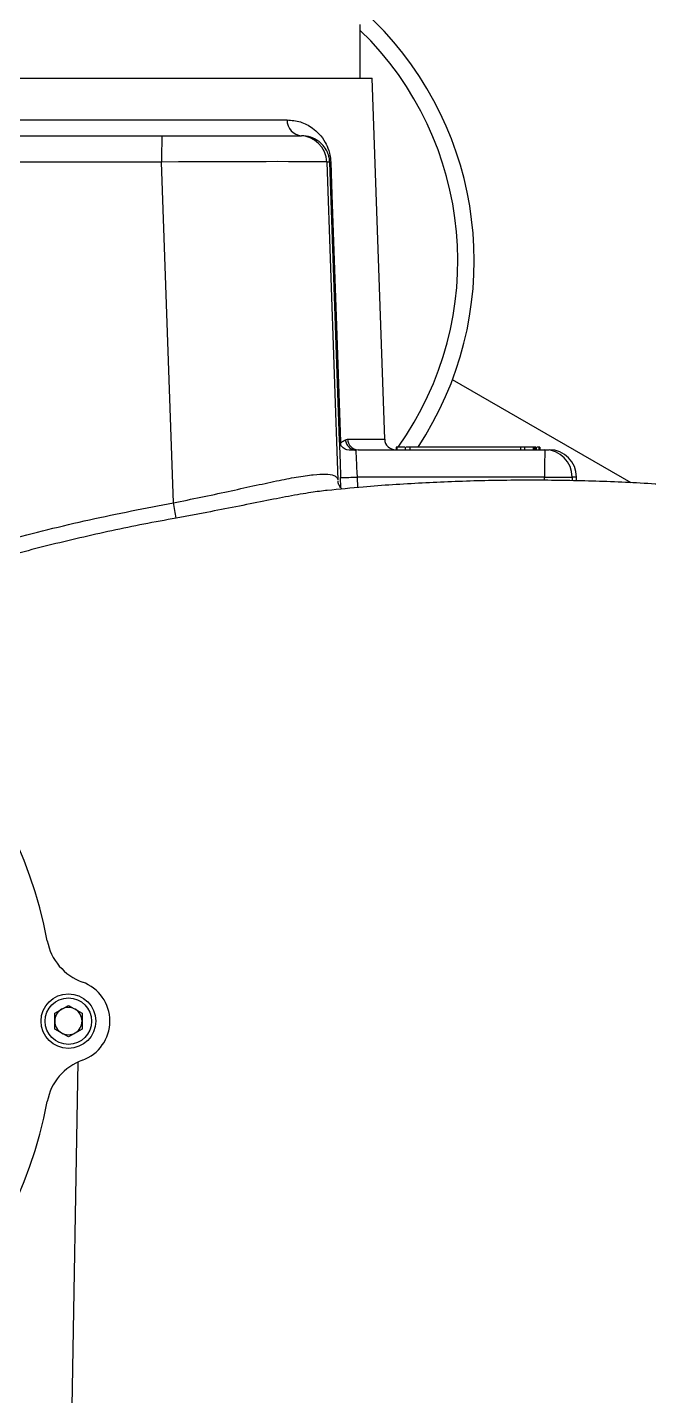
# Model space of a CAD drawing. Header units: millimetres. Extents: x 1846 to 4892, y 508 to 2661.
# Drawn here: x 4192.2 to 4305.9, y 2147.1 to 2397.5 of the extents above; entities that cross this region are included whole.
import ezdxf

# ---------------------------------------------------------------- set-up
doc = ezdxf.new("R2010")
doc.units = ezdxf.units.MM

msp = doc.modelspace()

# ---------------------------------------------------------------- linework, layer by layer
at = {"color": 7, "linetype": 'Continuous', "lineweight": 25}
for p, q in [((4253.118, 2388.21), (4253.118, 2398.08)), ((4004.745, 2388.21), (4255.272, 2388.21)), ((4257.578, 2322.163), (4255.272, 2388.21)), ((4176.976, 2380.605), (4239.712, 2380.605)), ((4178.246, 2377.71), (4216.808, 2377.71)), ((4216.808, 2377.71), (4242.023, 2377.71)), ((4242.023, 2377.71), (4242.362, 2377.71)), ((4216.762, 2372.885), (4158.297, 2372.885)), ((4218.919, 2310.533), (4216.762, 2372.885)), ((4247.02, 2372.885), (4249.035, 2314.641)), ((4247.524, 2372.885), (4247.02, 2372.885)), ((4249.302, 2321.877), (4247.524, 2372.885)), ((4302.711, 2314.153), (4269.985, 2333.048)), ((4250.394, 2322.048), (4250.8, 2322.163)), ((4250.8, 2322.163), (4257.578, 2322.163)), ((4252.7, 2320.232), (4252.293, 2320.151)), ((4252.7, 2320.232), (4286.891, 2320.232)), ((4259.7, 2320.732), (4259.7, 2320.232)), ((4259.796, 2320.732), (4259.7, 2320.732)), ((4259.796, 2320.732), (4259.796, 2320.232)), ((4261.331, 2320.732), (4259.796, 2320.732)), ((4261.331, 2320.732), (4261.331, 2320.232)), ((4261.348, 2320.732), (4261.331, 2320.732)), ((4261.348, 2320.732), (4261.348, 2320.232)), ((4262.154, 2320.732), (4262.154, 2320.232)), ((4282.432, 2320.732), (4262.154, 2320.732)), ((4282.432, 2320.732), (4282.432, 2320.232)), ((4283.193, 2320.732), (4283.193, 2320.232)), ((4284.729, 2320.732), (4283.193, 2320.732)), ((4284.729, 2320.732), (4284.729, 2320.232)), ((4284.852, 2320.732), (4284.729, 2320.732)), ((4284.852, 2320.732), (4284.852, 2320.232)), ((4284.93, 2320.732), (4284.852, 2320.732)), ((4284.93, 2320.732), (4284.93, 2320.232)), ((4285.012, 2320.732), (4284.93, 2320.732)), ((4285.012, 2320.732), (4285.012, 2320.232)), ((4285.028, 2320.732), (4285.012, 2320.732)), ((4285.028, 2320.732), (4285.028, 2320.232)), ((4285.134, 2320.732), (4285.028, 2320.732)), ((4285.134, 2320.732), (4285.134, 2320.232)), ((4285.21, 2320.732), (4285.134, 2320.732)), ((4285.21, 2320.732), (4285.21, 2320.232)), ((4285.33, 2320.732), (4285.21, 2320.732)), ((4285.33, 2320.732), (4285.33, 2320.232)), ((4285.784, 2320.732), (4285.784, 2320.232)), ((4285.845, 2320.732), (4285.845, 2320.232)), ((4285.965, 2320.732), (4285.845, 2320.732)), ((4285.965, 2320.732), (4285.965, 2320.232)), ((4286.891, 2320.232), (4287.693, 2320.232)), ((4249.567, 2313.302), (4249.504, 2315.128)), ((4286.844, 2315.232), (4252.529, 2315.232)), ((4252.529, 2315.232), (4252.597, 2313.299)), ((4286.844, 2315.232), (4291.89, 2315.232)), ((4286.844, 2314.637), (4286.844, 2315.232)), ((4292.693, 2315.232), (4291.89, 2315.232)), ((4291.89, 2315.232), (4291.89, 2314.537)), ((4292.693, 2314.522), (4292.693, 2315.232)), ((4225.024, 2308.766), (4219.418, 2307.724)), ((4197.19, 2217.108), (4199.69, 2218.552)), ((4197.19, 2214.222), (4197.19, 2217.108)), ((4199.69, 2218.552), (4202.19, 2217.108)), ((4202.19, 2217.108), (4202.19, 2214.222)), ((4199.69, 2212.778), (4197.19, 2214.222)), ((4202.19, 2214.222), (4199.69, 2212.778)), ((4199.549, 2098.21), (4201.469, 2208.188))]:
    msp.add_line(p, q, dxfattribs=at)
at = {"color": 7, "linetype": 'Continuous', "lineweight": 25, "flags": 128}
msp.add_lwpolyline([(4247.702, 2372.885), (4247.911, 2366.888), (4248.746, 2342.903), (4249.484, 2321.695)], dxfattribs=at)
at = {"color": 7, "linetype": 'Continuous', "lineweight": 25}
for radius in [5, 4.25]:
    msp.add_circle((4199.69, 2215.665), radius, dxfattribs=at)
for centre, radius, start, end in [((4212.244, 2354.838), 230, 0, 169.16329), ((4212.244, 2354.838), 210, 353.04862, 87.41373), ((4212.244, 2354.838), 61.716, 326.45296, 119.33475), ((4212.244, 2354.838), 58.716, 324.48916, 45.88125), ((4242.539, 2380.532), 2.828, 178.52133, 266.41162), ((4345.554, 2374.063), 128.798, 178.37751, 180.52437), ((4242.023, 2372.71), 5, 1.99872, 89.99883), ((4247.613, 2375.029), 2.147, 267.62542, 272.37458), ((4251.054, 2321.463), 1.587, 171.57287, 191.82511), ((4252.748, 2322.181), 1.949, 180.53014, 268.59074), ((4259.577, 2322.232), 2, 182, 270), ((4421.95, 2316.482), 135.111, 178.40951, 180.53004), ((4286.891, 2315.233), 5, 359.99877, 89.99877), ((4287.693, 2315.233), 5, 359.99877, 89.99877), ((4167.962, 4715.476), 2401.732, 271.945635, 272.017862), ((3879.348, 2248.768), 345.143, 9.83538, 10.30902), ((4117.19, 2215.665), 80, 10.6021, 79.3979), ((4205.653, 2232.224), 10, 190.6021, 250.19381), ((4199.69, 2215.665), 7.6, 289.80619, 70.19381), ((4199.69, 2215.665), 2.5, 120, 180), ((4199.69, 2215.665), 2.5, 60, 120), ((4199.69, 2215.665), 2.5, 0, 60), ((4199.69, 2215.665), 2.5, 180, 240), ((4199.69, 2215.665), 2.5, 300, 0), ((4199.69, 2215.665), 2.5, 240, 300), ((4205.653, 2199.106), 10, 109.80619, 169.3979), ((4117.19, 2215.665), 80, 280.6021, 349.3979)]:
    msp.add_arc(centre, radius, start, end, dxfattribs=at)
for centre, major_axis, ratio, start_param, end_param in [((4217.009, 2372.71), (30.012, 0.173), 0.0058617, 0.0094237, 1.579002), ((4249.578, 2315.128), (-0.279, 8), 0.0092432, 0.5664874, 1.5704735), ((4252.576, 2315.232), (-0.279, 5), 0.0092256, 0.1806299, 1.5702808)]:
    msp.add_ellipse(centre, major_axis=major_axis, ratio=ratio, start_param=start_param, end_param=end_param, dxfattribs=at)
for points, knots in [([(4239.712, 2380.605), (4240.539, 2380.534), (4242.192, 2380.391), (4244.125, 2379.365), (4245.62, 2378.096), (4246.621, 2376.749), (4247.282, 2375.298), (4247.619, 2373.994), (4247.676, 2373.225), (4247.702, 2372.885)], [0, 0, 0, 0, 0.2471586, 0.4942516, 0.6433281, 0.7917771, 0.8949186, 0.9533643, 1, 1, 1, 1]), ([(4247.524, 2372.885), (4247.516, 2373.014), (4247.503, 2373.235), (4247.432, 2373.715), (4247.236, 2374.452), (4246.802, 2375.334), (4246.164, 2376.145), (4245.236, 2376.918), (4244.003, 2377.554), (4242.938, 2377.655), (4242.362, 2377.71)], [0, 0, 0, 0, 0.0195506, 0.0331429, 0.0802921, 0.1758879, 0.3265534, 0.4794068, 0.7186286, 1, 1, 1, 1]), ([(4249.501, 2321.137), (4249.408, 2321.38), (4249.313, 2321.626), (4249.302, 2321.874), (4249.302, 2321.877)], [0, 0, 0, 0, 0.988646, 1, 1, 1, 1]), ([(4249.302, 2321.877), (4249.302, 2321.876), (4249.308, 2321.814), (4249.397, 2321.754), (4249.484, 2321.695)], [0, 0, 0, 0, 0.0113379, 1, 1, 1, 1]), ([(4249.484, 2321.695), (4249.512, 2321.671), (4249.642, 2321.556), (4249.956, 2321.797), (4250.223, 2321.95), (4250.394, 2322.048)], [0, 0, 0, 0, 0.0857974, 0.4114987, 1, 1, 1, 1]), ([(4250.394, 2322.048), (4250.441, 2321.806), (4250.535, 2321.321), (4250.982, 2320.71), (4251.587, 2320.269), (4252.058, 2320.19), (4252.293, 2320.151)], [0, 0, 0, 0, 0.2500015, 0.500002, 0.7500015, 1, 1, 1, 1]), ([(4252.293, 2320.151), (4251.738, 2320.133), (4250.905, 2320.107), (4249.961, 2320.502), (4249.655, 2320.925), (4249.501, 2321.137)], [0, 0, 0, 0, 0.498626, 0.748287, 1, 1, 1, 1]), ([(4262.154, 2320.732), (4262.066, 2320.732), (4261.89, 2320.732), (4261.644, 2320.732), (4261.556, 2320.732), (4261.523, 2320.732)], [0, 0, 0, 0, 0.3795073, 0.7631607, 1, 1, 1, 1]), ([(4283.21, 2320.732), (4283.209, 2320.732), (4283.207, 2320.732), (4283.083, 2320.732), (4282.747, 2320.732), (4282.537, 2320.732), (4282.432, 2320.732)], [0, 0, 0, 0, 0.2809541, 0.5584494, 0.7790389, 1, 1, 1, 1]), ([(4285.784, 2320.732), (4285.789, 2320.732), (4285.793, 2320.732), (4285.505, 2320.732), (4285.505, 2320.732)], [0, 0, 0, 0, 0.9984051, 1, 1, 1, 1]), ([(4218.919, 2310.533), (4220.593, 2310.867), (4223.991, 2311.543), (4228.909, 2312.601), (4233.587, 2313.629), (4237.812, 2314.54), (4241.55, 2315.27), (4244.58, 2315.719), (4246.896, 2315.839), (4248.218, 2315.617), (4248.889, 2315.193), (4248.986, 2314.826), (4249.035, 2314.641)], [0, 0, 0, 0, 0.1077924, 0.2187137, 0.3264996, 0.4373987, 0.5447847, 0.6555285, 0.7589279, 0.8656708, 0.9323941, 1, 1, 1, 1]), ([(4309.969, 2313.732), (4309.231, 2313.792), (4304.882, 2314.143), (4296.906, 2314.474), (4286.061, 2314.709), (4275.23, 2314.604), (4264.426, 2314.177), (4255.041, 2313.575), (4249.272, 2312.987), (4247.082, 2312.764)], [0, 0, 0, 0, 0.0352985, 0.207858, 0.3801201, 0.5520874, 0.723762, 0.8951454, 1, 1, 1, 1]), ([(4249.82, 2313.03), (4249.819, 2313.03), (4249.717, 2313.093), (4249.354, 2313.464), (4249.078, 2314.076), (4249.068, 2314.377), (4249.065, 2314.468)], [0, 0, 0, 0, 0.0041506, 0.4089068, 0.8208559, 1, 1, 1, 1]), ([(4247.08, 2312.792), (4246.122, 2312.679), (4244.082, 2312.44), (4240.11, 2311.728), (4235.471, 2310.827), (4230.419, 2309.812), (4226.808, 2309.112), (4225.024, 2308.766)], [0, 0, 0, 0, 0.182109, 0.388188, 0.5898419, 0.7972818, 1, 1, 1, 1]), ([(4158.675, 2294.231), (4163.569, 2295.954), (4173.357, 2299.399), (4188.345, 2303.754), (4203.521, 2307.562), (4213.786, 2309.543), (4218.919, 2310.533)], [0, 0, 0, 0, 0.24906391, 0.49812915, 0.74906425, 1, 1, 1, 1]), ([(4219.418, 2307.724), (4217.451, 2307.36), (4211.551, 2306.266), (4201.768, 2304.156), (4188.837, 2300.927), (4174.744, 2296.863), (4164.69, 2293.335), (4159.658, 2291.569)], [0, 0, 0, 0, 0.0968115, 0.2904543, 0.4843107, 0.7418988, 1, 1, 1, 1])]:
    msp.add_open_spline(points, degree=3, knots=knots, dxfattribs=at)

doc.saveas('drawing.dxf')
